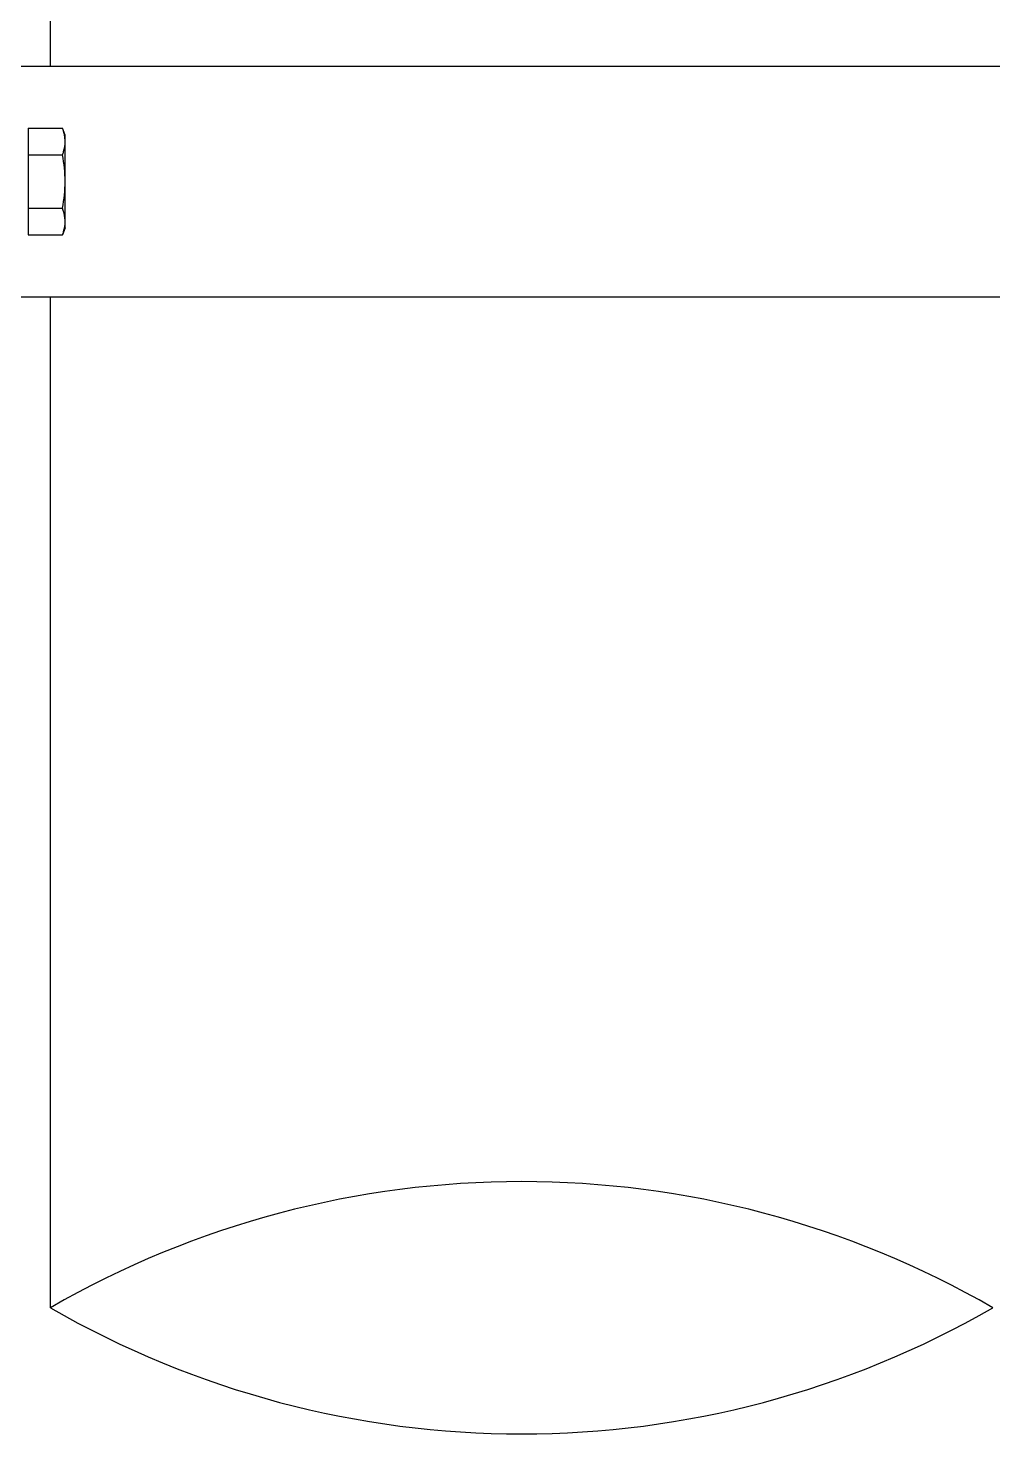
# Model space of a CAD drawing. Extents: x 1725261 to 1937680, y 860327 to 1571294.
# Drawn here: x 1825405 to 1826891, y 1226306 to 1228473 of the extents above; entities that cross this region are included whole.
import ezdxf

# ---------------------------------------------------------------- set-up
doc = ezdxf.new("R2010")
doc.units = 0
doc.header["$LTSCALE"] = 1000
doc.header["$MEASUREMENT"] = 0

msp = doc.modelspace()

# ---------------------------------------------------------------- linework, layer by layer
at = {"linetype": 'Continuous'}
for p, q in [((1825439.6, 1228414.4), (1825439.6, 1229867.9)), ((1825213.5, 1228414.4), (1828569.3, 1228414.4)), ((1825405.4, 1228318.7), (1825405.4, 1228154.3)), ((1825405.4, 1228318.7), (1825458.3, 1228318.7)), ((1825462.3, 1228307.7), (1825458.3, 1228318.7)), ((1825462.3, 1228165.3), (1825462.3, 1228307.7)), ((1825405.4, 1228277.6), (1825458.3, 1228277.6)), ((1825405.4, 1228195.4), (1825458.3, 1228195.4)), ((1825462.3, 1228165.3), (1825458.3, 1228154.3)), ((1825405.4, 1228154.3), (1825458.3, 1228154.3)), ((1825213.5, 1228058.5), (1828569.3, 1228058.5)), ((1825439.6, 1226500.5), (1825439.6, 1228058.5))]:
    msp.add_line(p, q, dxfattribs=at)
msp.add_arc((1825404.9, 1228297), 57.5, 10.5275, 11.3069, dxfattribs=at)
at = {"color": 0}
for centre, start, end in [((1826165.5, 1225242.9), 60.0059, 119.9941), ((1826165.5, 1227758), 240.0059, 299.9941)]:
    msp.add_arc(centre, 1452, start, end, dxfattribs=at)
at = {"linetype": 'Continuous'}
for points, knots in [([(1825461.3, 1228308.3), (1825460.7, 1228310.9), (1825459.8, 1228314.4), (1825458.6, 1228317.8), (1825458.3, 1228318.7)], [0, 0, 0, 0, 0.746895, 1, 1, 1, 1]), ([(1825458.3, 1228277.6), (1825458.9, 1228279.3), (1825461.1, 1228285.9), (1825462.3, 1228292.9), (1825462.3, 1228298.1)], [0, 0, 0, 0, 0.255696, 1, 1, 1, 1]), ([(1825462.3, 1228174.9), (1825462.3, 1228176.6), (1825461.9, 1228183.6), (1825460.1, 1228190.4), (1825458.3, 1228195.4)], [0, 0, 0, 0, 0.246324, 1, 1, 1, 1]), ([(1825458.3, 1228154.3), (1825458.9, 1228156), (1825461.1, 1228162.6), (1825462.3, 1228169.6), (1825462.3, 1228174.9)], [0, 0, 0, 0, 0.255696, 1, 1, 1, 1])]:
    msp.add_open_spline(points, degree=3, knots=knots, dxfattribs=at)
for points in [[(1825462.3, 1228298.1), (1825462.3, 1228301.3), (1825462, 1228304.4), (1825461.4, 1228307.5)], [(1825462.3, 1228236.5), (1825462.3, 1228250.3), (1825460.8, 1228264.1), (1825458.3, 1228277.6)], [(1825458.3, 1228195.4), (1825460.8, 1228208.9), (1825462.3, 1228222.7), (1825462.3, 1228236.5)]]:
    msp.add_open_spline(points, degree=3, dxfattribs=at)

doc.saveas('drawing.dxf')
